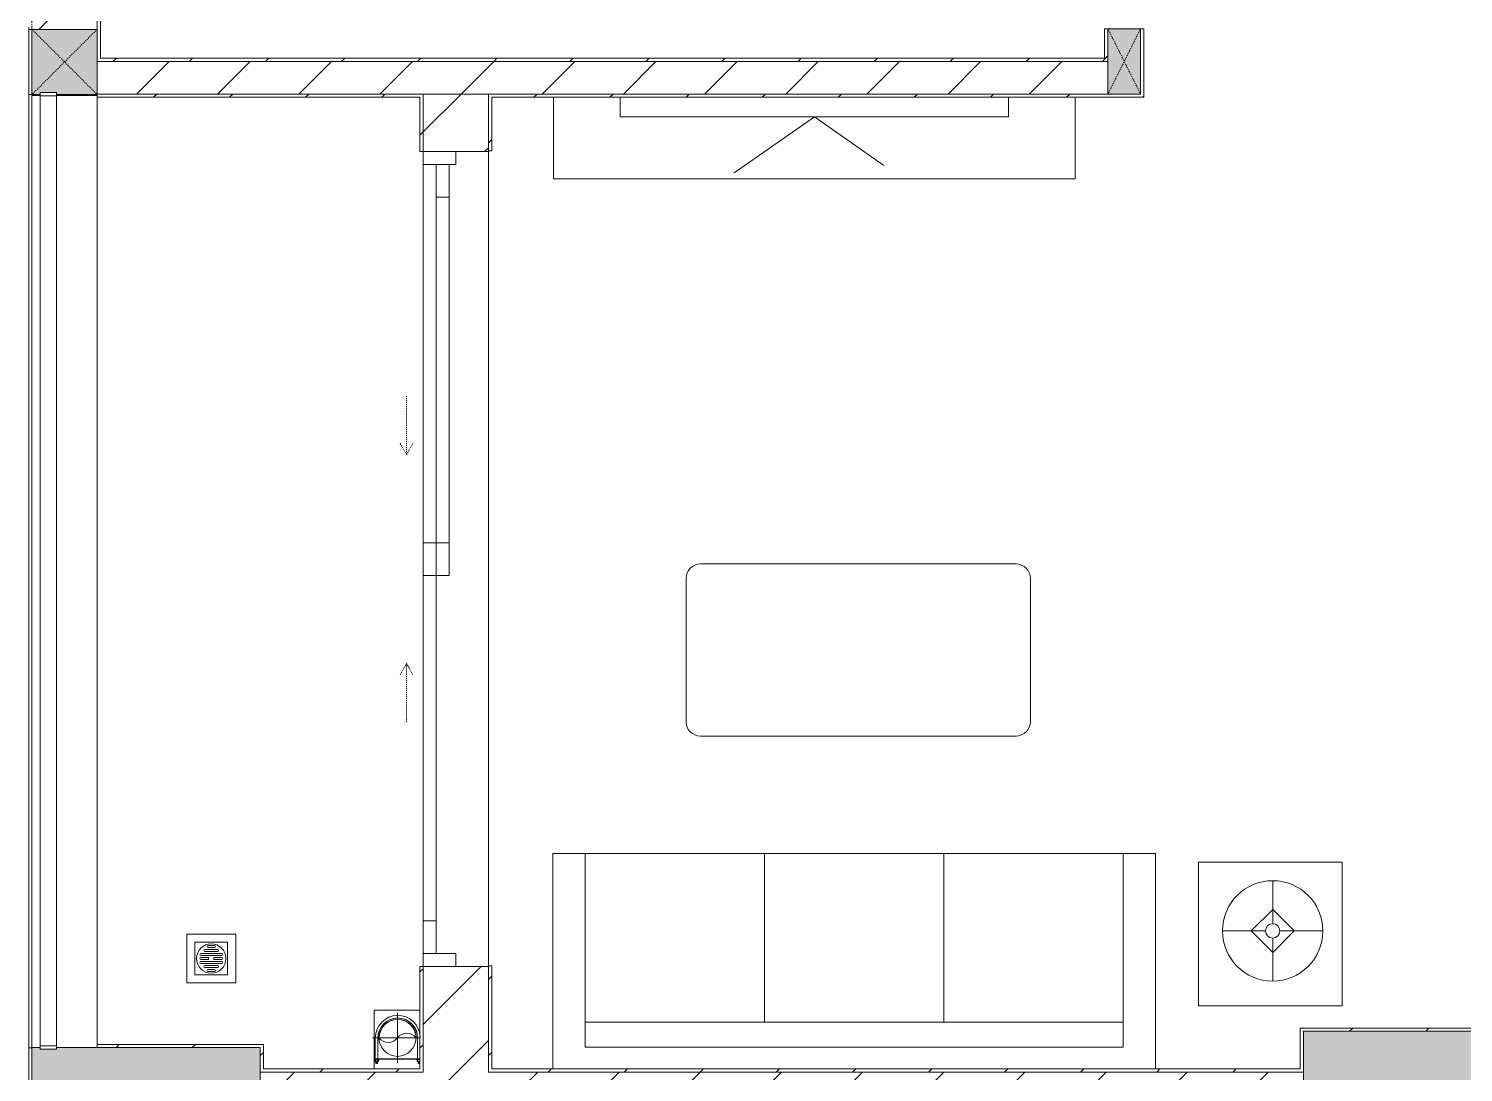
# Model space of a CAD drawing. Header units: millimetres. Extents: x 5356 to 209803, y -16346 to 109894.
# Drawn here: x 33643 to 38043, y 61836 to 65037 of the extents above; entities that cross this region are included whole.
import ezdxf

# ---------------------------------------------------------------- set-up
doc = ezdxf.new("R2010")
doc.units = ezdxf.units.MM
for name, pattern in [('Dash', [6, 3, -3]), ('Grid Line', [22.225, 12.7, -3.175, 3.175, -3.175]), ('IMPORT-CENTER _3_', [10.16, 6.35, -1.27, 1.27, -1.27])]:
    doc.linetypes.add(name, pattern=pattern)
for name, color, linetype, lineweight in [('0-1', 7, 'Continuous', 5), ('A-DOOR', 31, 'Continuous', 9), ('A-DOOR-FRAM', 31, 'Continuous', 9), ('A-DOOR-HDLN', 31, 'Dash', 9), ('A-FLOR-1', 9, 'Continuous', 9), ('A-FLOR-HRAL', 11, 'Continuous', 9), ('A-WALL', 113, 'Continuous', 9), ('A-WALL-1', 253, 'Continuous', 18), ('A-WALL-3', 113, 'Continuous', 18), ('A-WALL-PATT-1', 10, 'Continuous', 9), ('A-WALL-PATT-2', 9, 'Continuous', 9), ('A-WALL-PATT-3', 111, 'Continuous', 9), ('G-IMPT', 8, 'Continuous', 9), ('G-IMPT-2', 8, 'IMPORT-CENTER _3_', 9), ('I-FURN', 30, 'Continuous', 9), ('I-FURN-1', 9, 'Continuous', 9), ('I-WALL-1', 253, 'Continuous', 18), ('M-EQPM', 50, 'Continuous', 9), ('S-COLS', 52, 'Continuous', 9), ('S-COLS-1', 254, 'Continuous', 5), ('S-COLS-2', 253, 'Continuous', 18), ('S-COLS-3', 9, 'Continuous', 9), ('S-COLS-4', 52, 'Continuous', 18), ('S-COLS-5', 52, 'Dash', 9), ('S-COLS-HDLN', 52, 'Dash', 9), ('S-COLS-HDLN-1', 9, 'Dash', 9), ('S-GRID-1', 1, 'Grid Line', 9)]:
    doc.layers.add(name, color=color, linetype=linetype, lineweight=lineweight)
pattern_1 = [(45, (0, 0), (-116.67262, 116.67262), [])]
pattern_2 = [(45, (0, 0), (-124.4508, 124.4508), [])]

# ---------------------------------------------------------------- blocks, each defined once
blk = doc.blocks.new('M_Concrete-Rectangular-Column2 - 450x1300-812578-TKCS_MB ĐỊNH VỊ MỐC TỌA ĐỘ CÔNG TRÌNH')
at = {"layer": 'S-COLS-3'}
blk.add_hatch(color=256, dxfattribs=at).paths.add_polyline_path([(-650, 225), (-650, -225), (650, -225), (650, 225), (164.4, 225)])
at = {"layer": 'S-COLS-2'}
for p, q in [((-650, 225), (650, 225)), ((-650, -225), (-650, 225)), ((650, 225), (650, -225)), ((650, -225), (-650, -225))]:
    blk.add_line(p, q, dxfattribs=at)
blk = doc.blocks.new('NCV_TKTC_KET CAU_rvt-1-TKCS_MB ĐỊNH VỊ MỐC TỌA ĐỘ CÔNG TRÌNH')
at = {"layer": 'S-COLS-1'}
blk.add_hatch(color=256, dxfattribs=at).paths.add_polyline_path([(33727.6, 61561.9), (34352.6, 61561.9), (34352.6, 61911.9), (33727.6, 61911.9), (33727.6, 61906.9), (33677.6, 61906.9), (33677.6, 61911.9), (33652.6, 61911.9), (33652.6, 61561.9), (33677.6, 61561.9)])
at = {"layer": 'A-FLOR-1'}
blk.add_line((33652.6, 64835.3), (33652.6, 64832.2), dxfattribs=at)
at = {"layer": 'S-COLS-2'}
for p, q in [((33652.6, 61911.9), (33652.6, 61561.9)), ((33677.6, 61911.9), (33652.6, 61911.9)), ((34352.6, 61911.9), (33727.6, 61911.9)), ((34352.6, 61561.9), (34352.6, 61911.9))]:
    blk.add_line(p, q, dxfattribs=at)
at = {"layer": 'S-COLS-3', "rotation": 180}
blk.add_blockref('M_Concrete-Rectangular-Column2 - 450x1300-812578-TKCS_MB ĐỊNH VỊ MỐC TỌA ĐỘ CÔNG TRÌNH', (38202.6, 61736.9), dxfattribs=at)
blk = doc.blocks.new('G1_SOF - BO TRU - 100x200-V63-TKCS_MB ĐỊNH VỊ MỐC TỌA ĐỘ CÔNG TRÌNH')
at = {"layer": 'S-COLS-3'}
blk.add_hatch(color=256, dxfattribs=at).paths.add_polyline_path([(50, -100), (50, 100), (-50, 100), (-50, -100)])
at = {"layer": 'S-COLS-2'}
for p, q in [((50, 100), (-50, 100)), ((-50, 100), (-50, -100)), ((50, -100), (50, 100)), ((-50, -100), (50, -100))]:
    blk.add_line(p, q, dxfattribs=at)
at = {"layer": 'S-COLS-HDLN-1'}
for p, q in [((50, 100), (-50, -100)), ((-50, 100), (50, -100))]:
    blk.add_line(p, q, dxfattribs=at)
blk = doc.blocks.new('LOBBY_SOFA_1 - LOBBY_SOFA_1-850634-TKCS_MB ĐỊNH VỊ MỐC TỌA ĐỘ CÔNG TRÌNH')
at = {"layer": 'I-FURN'}
for p, q in [((-2556, 0), (-2556, -660)), ((-708, -660), (-708, 0)), ((-2457, -66), (-2457, -660)), ((-807, -66), (-2457, -66)), ((-807, -660), (-807, -66)), ((-807, -143), (-2457, -143)), ((-1907, -143), (-1907, -660)), ((-1357, -143), (-1357, -660)), ((-3128.2, -193.5), (-2688.2, -193.5)), ((-3128.2, -633.5), (-3128.2, -193.5)), ((-2688.2, -193.5), (-2688.2, -633.5)), ((-2915.4, -269), (-2915.4, -401)), ((-2915.4, -357), (-2981.4, -423)), ((-2849.4, -423), (-2915.4, -357)), ((-2937.4, -423), (-3069.4, -423)), ((-2981.4, -423), (-2915.4, -489)), ((-2915.4, -489), (-2849.4, -423)), ((-2893.4, -423), (-2761.4, -423)), ((-2915.4, -445), (-2915.4, -577)), ((-2688.2, -633.5), (-3128.2, -633.5)), ((-2556, -660), (-708, -660)), ((-1160.3, -1020.5), (-2128.3, -1020.5)), ((-2172.3, -1064.5), (-2172.3, -1504.5)), ((-1116.3, -1504.5), (-1116.3, -1064.5)), ((-2128.3, -1548.5), (-1160.3, -1548.5))]:
    blk.add_line(p, q, dxfattribs=at)
for radius in [154, 22]:
    blk.add_circle((-2915.4, -423), radius, dxfattribs=at)
for centre, start, end in [((-2128.3, -1064.5), 90, 180), ((-1160.3, -1064.5), 0, 90), ((-2128.3, -1504.5), 180, 270), ((-1160.3, -1504.5), 270, 0)]:
    blk.add_arc(centre, 44, start, end, dxfattribs=at)
at = {"layer": 'I-FURN-1'}
for p, q in [((-2556, 0), (-2556, -660)), ((-708, -660), (-708, 0)), ((-2688.2, -193.5), (-3128.2, -193.5)), ((-3128.2, -193.5), (-3128.2, -633.5)), ((-2688.2, -633.5), (-2688.2, -193.5)), ((-3128.2, -633.5), (-2688.2, -633.5)), ((-2556, -660), (-708, -660)), ((-1160.3, -1020.5), (-2128.3, -1020.5)), ((-2172.3, -1064.5), (-2172.3, -1504.5)), ((-1116.3, -1504.5), (-1116.3, -1064.5)), ((-2128.3, -1548.5), (-1160.3, -1548.5))]:
    blk.add_line(p, q, dxfattribs=at)
for centre, start, end in [((-2128.3, -1064.5), 90, 180), ((-1160.3, -1064.5), 0, 90), ((-2128.3, -1504.5), 180, 270), ((-1160.3, -1504.5), 270, 0)]:
    blk.add_arc(centre, 44, start, end, dxfattribs=at)
blk = doc.blocks.new('RES_BAN AN - RES_BAN AN-850638-TKCS_MB ĐỊNH VỊ MỐC TỌA ĐỘ CÔNG TRÌNH')
at = {"layer": 'I-FURN-1'}
for p, q in [((0, 0), (0, -250)), ((1600, -250), (1600, 0)), ((0, -250), (1600, -250))]:
    blk.add_line(p, q, dxfattribs=at)
blk = doc.blocks.new('KE TIVI-2 - KE TIVI-2-842843-TKCS_MB ĐỊNH VỊ MỐC TỌA ĐỘ CÔNG TRÌNH')
at = {"layer": 'I-FURN-1'}
for p, q in [((-595.6, 0), (-595.6, -60)), ((595.6, -60), (595.6, 0)), ((-595.6, -60), (595.6, -60)), ((0, -60), (-245.7, -232.1)), ((213, -209.1), (0, -60))]:
    blk.add_line(p, q, dxfattribs=at)
blk = doc.blocks.new('NCV_TKTC_TANG 1_rvt-1-TKCS_MB ĐỊNH VỊ MỐC TỌA ĐỘ CÔNG TRÌNH')
at = {"layer": 'A-WALL-PATT-1'}
h = blk.add_hatch(dxfattribs=at)
h.set_pattern_fill('FP_2', color=256, style=0, pattern_type=2)
h.set_pattern_definition(pattern_2)
h.paths.add_polyline_path([(36827.7, 64836.9), (36952.6, 64836.9), (36952.6, 64936.9), (33852.6, 64936.9), (33852.6, 64836.9), (34406.9, 64836.9)])
at = {"layer": 'A-WALL-PATT-2'}
h = blk.add_hatch(dxfattribs=at)
h.set_pattern_fill('FP_3', color=256, style=0, pattern_type=2)
h.set_pattern_definition(pattern_1)
h.paths.add_polyline_path([(33852.6, 64936.9), (33862.6, 64936.9), (33862.6, 68026.9), (33852.6, 68026.9), (33852.6, 66035.3)])
h = blk.add_hatch(dxfattribs=at)
h.set_pattern_fill('FP_3', color=256, style=0, pattern_type=2)
h.set_pattern_definition(pattern_1)
h.paths.add_polyline_path([(36942.6, 64946.9), (36952.6, 64946.9), (36952.6, 65037.3), (36942.6, 65036.9)])
h.paths.add_polyline_path([(36952.6, 65937.3), (36952.6, 68026.9), (36942.6, 68026.9), (36942.6, 65937.3)])
h = blk.add_hatch(dxfattribs=at)
h.set_pattern_fill('FP_3', color=256, style=0, pattern_type=2)
h.set_pattern_definition(pattern_1)
h.paths.add_polyline_path([(37052.6, 64826.9), (37062.6, 64826.9), (37062.6, 65037.3), (37052.6, 65036.9), (37052.6, 64836.9)])
h.paths.add_polyline_path([(37062.6, 65937.3), (37062.6, 68036.9), (37052.6, 68036.9), (37052.6, 65937.3)])
h = blk.add_hatch(dxfattribs=at)
h.set_pattern_fill('FP_3', color=256, style=0, pattern_type=2)
h.set_pattern_definition(pattern_1)
h.paths.add_polyline_path([(36952.6, 64936.9), (36952.6, 64946.9), (33862.6, 64946.9), (33862.6, 64936.9), (36827.7, 64936.9)])
h = blk.add_hatch(dxfattribs=at)
h.set_pattern_fill('FP_3', color=256, style=0, pattern_type=2)
h.set_pattern_definition(pattern_1)
h.paths.add_polyline_path([(34852.6, 64826.9), (34852.6, 64836.9), (33852.6, 64836.9), (33852.6, 64826.9), (34842.6, 64826.9)])
h = blk.add_hatch(dxfattribs=at)
h.set_pattern_fill('FP_3', color=256, style=0, pattern_type=2)
h.set_pattern_definition(pattern_1)
h.paths.add_polyline_path([(34852.6, 61836.9), (34852.6, 62160.3), (34842.6, 62160.3), (34842.6, 61836.9)])
h.paths.add_polyline_path([(34842.6, 64660.3), (34852.6, 64660.3), (34852.6, 64826.9), (34842.6, 64826.9), (34842.6, 64664.3)])
h = blk.add_hatch(dxfattribs=at)
h.set_pattern_fill('FP_3', color=256, style=0, pattern_type=2)
h.set_pattern_definition(pattern_1)
h.paths.add_polyline_path([(37052.6, 64826.9), (37052.6, 64836.9), (35052.6, 64836.9), (35052.6, 64826.9), (36952.6, 64826.9)])
h = blk.add_hatch(dxfattribs=at)
h.set_pattern_fill('FP_3', color=256, style=0, pattern_type=2)
h.set_pattern_definition(pattern_1)
h.paths.add_polyline_path([(35052.6, 61846.9), (35062.6, 61846.9), (35062.6, 62162.4), (35052.6, 62162.4)])
h.paths.add_polyline_path([(35062.6, 64662.4), (35062.6, 64826.9), (35052.6, 64826.9), (35052.6, 64662.4)])
h = blk.add_hatch(dxfattribs=at)
h.set_pattern_fill('FP_3', color=256, style=0, pattern_type=2)
h.set_pattern_definition(pattern_1)
h.paths.add_polyline_path([(38862.6, 61961.9), (38862.6, 61971.9), (37552.6, 61971.9), (37552.6, 61961.9), (38852.6, 61961.9)])
h = blk.add_hatch(dxfattribs=at)
h.set_pattern_fill('FP_3', color=256, style=0, pattern_type=2)
h.set_pattern_definition(pattern_1)
h.paths.add_polyline_path([(34362.6, 61911.9), (34362.6, 61921.9), (33852.6, 61921.9), (33852.6, 61911.9), (34352.6, 61911.9)])
h = blk.add_hatch(dxfattribs=at)
h.set_pattern_fill('FP_3', color=256, style=0, pattern_type=2)
h.set_pattern_definition(pattern_1)
h.paths.add_polyline_path([(34352.6, 61846.9), (34362.6, 61846.9), (34362.6, 61911.9), (34352.6, 61911.9)])
h = blk.add_hatch(dxfattribs=at)
h.set_pattern_fill('FP_3', color=256, style=0, pattern_type=2)
h.set_pattern_definition(pattern_1)
h.paths.add_polyline_path([(34406.9, 61836.9), (34842.6, 61836.9), (34842.6, 61846.9), (34352.6, 61846.9), (34352.6, 61836.9)])
h = blk.add_hatch(dxfattribs=at)
h.set_pattern_fill('FP_3', color=256, style=0, pattern_type=2)
h.set_pattern_definition(pattern_1)
h.paths.add_polyline_path([(35617.3, 61836.9), (37552.6, 61836.9), (37552.6, 61846.9), (35052.6, 61846.9), (35052.6, 61836.9)])
at = {"layer": 'A-FLOR-1'}
for p, q in [((35052.6, 64660.3), (35052.6, 62162.4)), ((35052.6, 62162.4), (35052.6, 64660.3)), ((34852.6, 64620.3), (34852.6, 63460.3))]:
    blk.add_line(p, q, dxfattribs=at)
at = {"layer": 'A-WALL-1'}
for p, q in [((36952.6, 64936.9), (33852.6, 64936.9)), ((33852.6, 64936.9), (33852.6, 64836.9)), ((33852.6, 64836.9), (36952.6, 64836.9))]:
    blk.add_line(p, q, dxfattribs=at)
at = {"layer": 'I-WALL-1'}
for p, q in [((33862.6, 64946.9), (33862.6, 68026.9)), ((33852.6, 66035.3), (33852.6, 64936.9)), ((36952.6, 65037.3), (36942.6, 65037.3)), ((36942.6, 65037.3), (36942.6, 64946.9)), ((37062.6, 65037.3), (37052.6, 65037.3)), ((37062.6, 64826.9), (37062.6, 65037.3)), ((36942.6, 64946.9), (33862.6, 64946.9)), ((33852.6, 64936.9), (33862.6, 64936.9)), ((33862.6, 64936.9), (36952.6, 64936.9)), ((34852.6, 64836.9), (33852.6, 64836.9)), ((33852.6, 64836.9), (33852.6, 64826.9)), ((33852.6, 64826.9), (34842.6, 64826.9)), ((34842.6, 64826.9), (34842.6, 64660.3)), ((34852.6, 64826.9), (34852.6, 64836.9)), ((34852.6, 64660.3), (34852.6, 64826.9)), ((36952.6, 64836.9), (35052.6, 64836.9)), ((35052.6, 64836.9), (35052.6, 64826.9)), ((35052.6, 64826.9), (35052.6, 64662.4)), ((35062.6, 64826.9), (37052.6, 64826.9)), ((35062.6, 64662.4), (35062.6, 64826.9)), ((37052.6, 64826.9), (37062.6, 64826.9)), ((34842.6, 64660.3), (34852.6, 64660.3)), ((35052.6, 64662.4), (35062.6, 64662.4)), ((34842.6, 62160.3), (34842.6, 61846.9)), ((34852.6, 62160.3), (34842.6, 62160.3)), ((34852.6, 61836.9), (34852.6, 62160.3)), ((35052.6, 62162.4), (35052.6, 61846.9)), ((35062.6, 62162.4), (35052.6, 62162.4)), ((35062.6, 61846.9), (35062.6, 62162.4)), ((37552.6, 61971.9), (37542.6, 61971.9)), ((37542.6, 61971.9), (37542.6, 61846.9)), ((38862.6, 61971.9), (37552.6, 61971.9)), ((34362.6, 61921.9), (33852.6, 61921.9)), ((33852.6, 61921.9), (33852.6, 61911.9)), ((33852.6, 61911.9), (34352.6, 61911.9)), ((34352.6, 61911.9), (34352.6, 61846.9)), ((34362.6, 61911.9), (34362.6, 61921.9)), ((34362.6, 61846.9), (34362.6, 61911.9)), ((34352.6, 61846.9), (34352.6, 61836.9)), ((34352.6, 61836.9), (34842.6, 61836.9)), ((34842.6, 61846.9), (34362.6, 61846.9)), ((34842.6, 61836.9), (34852.6, 61836.9)), ((35052.6, 61846.9), (35052.6, 61836.9)), ((35052.6, 61836.9), (37552.6, 61836.9)), ((37542.6, 61846.9), (35062.6, 61846.9))]:
    blk.add_line(p, q, dxfattribs=at)
at = {"layer": 'I-FURN-1'}
for name, p in [('RES_BAN AN - RES_BAN AN-850638-TKCS_MB ĐỊNH VỊ MỐC TỌA ĐỘ CÔNG TRÌNH', (35252.2, 64826.9)), ('KE TIVI-2 - KE TIVI-2-842843-TKCS_MB ĐỊNH VỊ MỐC TỌA ĐỘ CÔNG TRÌNH', (36052.2, 64826.9))]:
    blk.add_blockref(name, p, dxfattribs=at)
at = {"layer": 'I-FURN-1', "rotation": 180}
blk.add_blockref('LOBBY_SOFA_1 - LOBBY_SOFA_1-850634-TKCS_MB ĐỊNH VỊ MỐC TỌA ĐỘ CÔNG TRÌNH', (34542.6, 61846.9), dxfattribs=at)
at = {"layer": 'S-COLS-3'}
blk.add_blockref('G1_SOF - BO TRU - 100x200-V63-TKCS_MB ĐỊNH VỊ MỐC TỌA ĐỘ CÔNG TRÌNH', (37002.6, 64936.9), dxfattribs=at)
blk = doc.blocks.new('Railing - 50 x 10mm-1251311-TKCS_MB ĐỊNH VỊ MỐC TỌA ĐỘ CÔNG TRÌNH')
at = {"layer": 'A-FLOR-HRAL'}
for p, q in [((25, 5), (-25, 5)), ((-25, 5), (-25, -5)), ((25, -5), (25, 5)), ((-25, -5), (25, -5))]:
    blk.add_line(p, q, dxfattribs=at)
blk = doc.blocks.new('Railing - Railing-1598256-TKCS_MB ĐỊNH VỊ MỐC TỌA ĐỘ CÔNG TRÌNH')
at = {"layer": 'A-FLOR-HRAL'}
for p, q in [((33677.6, 64831.3), (33677.6, 61916.9)), ((33727.6, 61916.9), (33727.6, 64831.3))]:
    blk.add_line(p, q, dxfattribs=at)
for p in [(33702.6, 64836.3), (33702.6, 61911.9)]:
    blk.add_blockref('Railing - 50 x 10mm-1251311-TKCS_MB ĐỊNH VỊ MỐC TỌA ĐỘ CÔNG TRÌNH', p)
blk = doc.blocks.new('TKTC_XREF_251221_MB TANG 1 - TKTC_XREF_260130_MB TANG 1_dwg_THU NUOC - THU NUOC-444531-TKCS_MB TẦNG 1-4202120-TKCS_MB ĐỊNH VỊ MỐC TỌA ĐỘ CÔNG TRÌNH')
at = {"layer": 'M-EQPM'}
for p, q in [((-23.3, 10.8), (40.9, 10.8)), ((40.9, 4.8), (-23.3, 4.8)), ((-11, 23.3), (28.5, 23.3)), ((28.5, 17.3), (-11, 17.3)), ((-1.1, 35.6), (18.5, 35.6)), ((18.5, 29.6), (-1.1, 29.6)), ((-23.3, -13.6), (40.9, -13.6)), ((40.9, -19.6), (-23.3, -19.6)), ((-11, -26.1), (28.5, -26.1)), ((28.5, -32.1), (-11, -32.1)), ((-1.1, -38.5), (18.5, -38.5)), ((18.5, -44.5), (-1.1, -44.5))]:
    blk.add_line(p, q, dxfattribs=at)
at = {"layer": 'M-EQPM', "flags": 128}
for points in [[(83.7, -79.4), (83.7, 70.6), (-66.3, 70.6), (-66.3, -79.4)], [(58.7, -54.4), (58.7, 45.6), (-41.3, 45.6), (-41.3, -54.4)]]:
    blk.add_lwpolyline(points, close=True, dxfattribs=at)
for points in [[(-23.3, -1.2), (0.7, -1.2), (0.7, -7.2), (-23.3, -7.2)], [(40.9, -7.2), (16.7, -7.2), (16.7, -1.2), (40.9, -1.2)]]:
    blk.add_lwpolyline(points, dxfattribs=at)
at = {"layer": 'M-EQPM'}
for centre, radius, start, end in [((8.7, -4.4), 45, 360, 180), ((8.7, -4.4), 45, 360, 180), ((-23.3, 7.8), 3, 90, 270), ((-11, 20.3), 3, 90, 270), ((-1.1, 32.6), 3, 90, 270), ((18.5, 32.6), 3, 270, 90), ((28.5, 20.3), 3, 270, 90), ((40.9, 7.8), 3, 270, 90), ((8.7, -4.4), 45, 180, 360), ((8.7, -4.4), 45, 180, 360), ((-23.3, -4.2), 3, 90, 270), ((-23.3, -16.6), 3, 90, 270), ((-11, -29.1), 3, 90, 270), ((-1.1, -41.5), 3, 90, 270), ((18.5, -41.5), 3, 270, 90), ((28.5, -29.1), 3, 270, 90), ((40.9, -4.2), 3, 270, 90), ((40.9, -16.6), 3, 270, 90)]:
    blk.add_arc(centre, radius, start, end, dxfattribs=at)
blk = doc.blocks.new('TKTC_XREF_251221_MB TANG 1 - TKTC_XREF_260130_MB TANG 1_dwg_CUM U_DN100-V294-TKCS_MB ĐỊNH VỊ MỐC TỌA ĐỘ CÔNG TRÌNH')
at = {"layer": 'G-IMPT'}
blk.add_hatch(color=256, dxfattribs=at).paths.add_polyline_path([(0, 61), (0, 57), (14.8, 55.1), (28.5, 49.4), (40.3, 40.3), (49.4, 28.5), (55.1, 14.8), (57, 0), (55.1, -14.8), (49.4, -28.5), (40.3, -40.3), (28.5, -49.4), (14.8, -55.1), (0, -57), (0, -61), (15.8, -58.9), (30.5, -52.8), (43.1, -43.1), (52.8, -30.5), (58.9, -15.8), (61, 0), (58.9, 15.8), (52.8, 30.5), (43.1, 43.1), (30.5, 52.8), (15.8, 58.9)])
for p, q in [((-79.1, 66.6), (-79.1, 63.4)), ((-76.6, 66.6), (-76.6, 63.4)), ((-74.6, 66.6), (-74.6, 63.4)), ((-72.7, 69.3), (-72.7, 60.7)), ((-66.9, 67.9), (-71.7, 67.9)), ((-66.9, 62.1), (-71.7, 62.1)), ((-65, 69), (0, 69)), ((-79.1, -63.4), (-79.1, -66.6)), ((-76.6, -63.4), (-76.6, -66.6)), ((-74.6, -63.4), (-74.6, -66.6)), ((-72.7, -60.7), (-72.7, -68.3)), ((-66.9, -62.1), (-71.7, -62.1)), ((-66.9, -67.9), (-71.7, -67.9))]:
    blk.add_line(p, q, dxfattribs=at)
at = {"layer": 'G-IMPT', "flags": 128}
for points in [[(-72.7, 67.6), (-78.1, 67.6), (-78.1, 62.4), (-72.7, 62.4)], [(-71.7, 59.2), (-66.9, 59.2), (-66.9, 70.8), (-71.7, 70.8)], [(-66.9, 70.8), (-66.9, 72.7), (-65, 72.7), (-65, 57.3), (-66.9, 57.3), (-66.9, 59.2)], [(-65, 61), (0, 61), (0, 57)], [(-72.7, -62.4), (-78.1, -62.4), (-78.1, -67.6), (-72.7, -67.6)], [(-66.9, -68.3), (-66.9, -59.2), (-71.7, -59.2)], [(-66.9, -59.2), (-66.9, -57.3), (-65, -57.3), (-65, -68.3)], [(-65, -61), (0, -61), (0, -57)]]:
    blk.add_lwpolyline(points, dxfattribs=at)
at = {"layer": 'G-IMPT'}
for centre, radius, start, end in [((-78.1, 66.6), 0.96, 90, 180), ((-78.1, 63.4), 0.96, 180, 270), ((-71.1, 69.3), 1.56, 112.6199, 247.3801), ((-67.9, 65), 4.8, 143.1301, 216.8699), ((-71.1, 60.7), 1.56, 112.6199, 247.3801), ((0, 0), 69, 271.9548, 90), ((0, 0), 61, 270, 90), ((0, 0), 57, 270, 90), ((-78.1, -63.4), 0.96, 90, 180), ((-78.1, -66.6), 0.96, 180, 270), ((-71.1, -60.7), 1.56, 112.6199, 247.3801), ((-67.9, -65), 4.8, 143.1301, 216.8699)]:
    blk.add_arc(centre, radius, start, end, dxfattribs=at)
blk = doc.blocks.new('TKTC_XREF_251221_MB TANG 1 - TKTC_XREF_260130_MB TANG 1_dwg_$cc-V240-TKCS_MB ĐỊNH VỊ MỐC TỌA ĐỘ CÔNG TRÌNH')
at = {"layer": 'G-IMPT'}
blk.add_circle((0, 0), 0.5, dxfattribs=at)
for centre, radius, start, end in [((0, 0), 0.5, 90, 270), ((0.188, 0.25), 0.313, 126.8699, 233.1301), ((-0.188, -0.25), 0.313, 306.8699, 53.1301)]:
    blk.add_arc(centre, radius, start, end, dxfattribs=at)
at = {"layer": 'G-IMPT-2'}
for p, q in [((0, -0.673), (0, 0.607)), ((-0.673, 0), (0.673, 0))]:
    blk.add_line(p, q, dxfattribs=at)
blk = doc.blocks.new('TKTC_XREF_251221_MB TANG 1 - TKTC_XREF_260130_MB TANG 1_dwg-4202109-TKCS_MB ĐỊNH VỊ MỐC TỌA ĐỘ CÔNG TRÌNH')
at = {"layer": 'G-IMPT'}
blk.add_line((-168309.1, -339469.6), (-168449.6, -339469.6), dxfattribs=at)
at = {"layer": 'G-IMPT', "flags": 128}
for points in [[(-168449.6, -339469.6), (-168449.6, -339319.9), (-168309.1, -339319.9)], [(-168309.1, -339469.7), (-168449.9, -339469.7), (-168449.7, -339499.7)]]:
    blk.add_lwpolyline(points, dxfattribs=at)
blk.add_blockref('TKTC_XREF_251221_MB TANG 1 - TKTC_XREF_260130_MB TANG 1_dwg_THU NUOC - THU NUOC-444531-TKCS_MB TẦNG 1-4202120-TKCS_MB ĐỊNH VỊ MỐC TỌA ĐỘ CÔNG TRÌNH', (-168957.9, -339157))
for name, p, xscale, yscale, zscale, rotation in [('TKTC_XREF_251221_MB TANG 1 - TKTC_XREF_260130_MB TANG 1_dwg_$cc-V240-TKCS_MB ĐỊNH VỊ MỐC TỌA ĐỘ CÔNG TRÌNH', (-168378.1, -339404.7), 113.7150000000073, 113.7150000000073, 113.7150000000073, 269.9990086637467), ('TKTC_XREF_251221_MB TANG 1 - TKTC_XREF_260130_MB TANG 1_dwg_CUM U_DN100-V294-TKCS_MB ĐỊNH VỊ MỐC TỌA ĐỘ CÔNG TRÌNH', (-168377.2, -339404.7), 0.9975000000000007, 0.9975000000000007, 0.9975000000000007, 90.00099133829464)]:
    blk.add_blockref(name, p, dxfattribs=dict(xscale=xscale, yscale=yscale, zscale=zscale, rotation=rotation))
blk = doc.blocks.new('TKTC_XREF_251221_MB TANG 1 - TKTC_XREF_251221_MB TANG 1-2038492-TKCS_MB ĐỊNH VỊ MỐC TỌA ĐỘ CÔNG TRÌNH')
blk.add_blockref('TKTC_XREF_251221_MB TANG 1 - TKTC_XREF_260130_MB TANG 1_dwg-4202109-TKCS_MB ĐỊNH VỊ MỐC TỌA ĐỘ CÔNG TRÌNH', (169499.1, 384109.7))
blk = doc.blocks.new('G1_SOF - BO TRU - 200x200-3050151-TKCS_MB ĐỊNH VỊ MỐC TỌA ĐỘ CÔNG TRÌNH')
at = {"layer": 'S-COLS-HDLN'}
for p, q in [((-100, 100), (100, -100)), ((100, 100), (-100, -100))]:
    blk.add_line(p, q, dxfattribs=at)
blk = doc.blocks.new('DEG_02-DEG_03 - DEG_02-2500x2400mm-CỬA ĐI 02 CÁNH TRƯỢT-625766-TKCS_MB ĐỊNH VỊ MỐC TỌA ĐỘ CÔNG TRÌNH')
at = {"layer": 'A-DOOR'}
for p, q in [((-1110, 100), (-1210, 100)), ((-1210, 100), (-1210, 60)), ((-1110, 60), (-1110, 100)), ((-1110, 100), (-50, 100)), ((50, 100), (-50, 100)), ((-50, 100), (-50, 60)), ((50, 60), (50, 100)), ((-1210, 60), (-1110, 60)), ((-50, 60), (-1110, 60)), ((50, 60), (-50, 60)), ((-50, 60), (-50, 20)), ((-50, 60), (50, 60)), ((50, 20), (50, 60)), ((50, 60), (1110, 60)), ((1210, 60), (1110, 60)), ((1110, 60), (1110, 20)), ((1210, 20), (1210, 60)), ((-50, 20), (50, 20)), ((1110, 20), (50, 20)), ((1110, 20), (1210, 20))]:
    blk.add_line(p, q, dxfattribs=at)
at = {"layer": 'A-DOOR-FRAM'}
for p, q in [((-1210, 100), (-1250, 100)), ((-1250, 100), (-1250, 0)), ((-1210, 0), (-1210, 100)), ((1250, 100), (1210, 100)), ((1210, 100), (1210, 0)), ((1250, 0), (1250, 100)), ((-1250, 0), (-1210, 0)), ((1210, 0), (1250, 0))]:
    blk.add_line(p, q, dxfattribs=at)
at = {"layer": 'A-DOOR-HDLN'}
for p, q in [((-500.4, 151.1), (-320.4, 151.1)), ((-320.4, 151.1), (-355, 171.1)), ((-320.4, 151.1), (-355, 131.1)), ((320.4, 151.1), (355, 171.1)), ((320.4, 151.1), (355, 131.1)), ((500.4, 151.1), (320.4, 151.1))]:
    blk.add_line(p, q, dxfattribs=at)

msp = doc.modelspace()

# ---------------------------------------------------------------- hatches: boundary and pattern name
at = {"layer": 'A-WALL-PATT-3'}
h = msp.add_hatch(dxfattribs=at)
h.set_pattern_fill('FP_1', color=256, style=0, pattern_type=2)
h.set_pattern_definition(pattern_2)
h.paths.add_polyline_path([(33852.6, 65035.3), (33852.6, 66035.3), (33652.6, 66035.3), (33652.6, 65035.3)])
h.paths.add_polyline_path([(33817.9, 67435.3), (33852.6, 67435.3), (33852.6, 67936.9), (33652.6, 67936.9), (33652.6, 67435.3)])
h = msp.add_hatch(dxfattribs=at)
h.set_pattern_fill('FP_1', color=256, style=0, pattern_type=2)
h.set_pattern_definition(pattern_2)
h.paths.add_polyline_path([(35012.1, 61836.9), (35052.6, 61836.9), (35052.6, 62160.3), (34852.6, 62160.3), (34852.6, 61836.9), (34952.6, 61836.9)])
h.paths.add_polyline_path([(34852.6, 64660.3), (35052.6, 64660.3), (35052.6, 64836.9), (34852.6, 64836.9)])
h = msp.add_hatch(dxfattribs=at)
h.set_pattern_fill('FP_1', color=256, style=0, pattern_type=2)
h.set_pattern_definition(pattern_2)
h.paths.add_polyline_path([(37552.6, 61636.9), (37552.6, 61836.9), (34352.6, 61836.9), (34352.6, 61636.9), (36177.6, 61636.9), (36177.6, 61640.3), (36227.6, 61640.3), (36227.6, 61636.9), (36827.7, 61636.9)])
at = {"layer": 'S-COLS-1'}
msp.add_hatch(color=256, dxfattribs=at).paths.add_polyline_path([(33852.6, 64835.3), (33852.6, 65035.3), (33652.6, 65035.3), (33652.6, 64835.3), (33677.6, 64835.3), (33677.6, 64841.3), (33727.6, 64841.3), (33727.6, 64835.3)])

# ---------------------------------------------------------------- linework, layer by layer
at = {"layer": 'A-WALL'}
for p, q in [((33642.6, 65035.3), (33642.6, 65040.9)), ((33652.6, 65035.3), (33852.6, 65035.3)), ((33642.6, 61911.5), (33642.6, 64835.3)), ((33652.6, 64835.3), (33652.6, 61911.9)), ((33652.6, 64832.2), (33677.6, 64832.2)), ((33727.6, 64832.2), (33852.6, 64832.2)), ((33852.6, 64826.9), (33852.6, 61921.9)), ((35052.6, 64660.3), (35052.6, 62162.4)), ((34852.6, 63460.3), (34852.6, 64620.3))]:
    msp.add_line(p, q, dxfattribs=at)
at = {"layer": 'A-WALL-3'}
for p, q in [((33852.6, 65035.3), (33852.6, 66035.3)), ((33652.6, 65035.3), (33642.6, 65035.3)), ((33642.6, 65035.3), (33642.6, 64835.3)), ((33652.6, 65040.9), (33652.6, 65035.3)), ((33652.6, 64835.3), (33652.6, 65035.3)), ((33642.6, 64835.3), (33652.6, 64835.3)), ((35052.6, 64836.9), (34852.6, 64836.9)), ((34852.6, 64836.9), (34852.6, 64660.3)), ((35052.6, 64660.3), (35052.6, 64836.9)), ((34952.6, 64660.3), (35052.6, 64660.3)), ((34852.6, 62160.3), (34852.6, 61836.9)), ((35052.6, 62160.3), (34952.6, 62160.3)), ((35052.6, 61836.9), (35052.6, 62160.3)), ((33652.6, 61911.5), (33642.6, 61911.5)), ((33642.6, 61911.5), (33642.6, 61561.9)), ((33652.6, 61561.9), (33652.6, 61911.5)), ((34852.6, 61836.9), (34352.6, 61836.9)), ((34352.6, 61836.9), (34352.6, 61636.9)), ((37552.6, 61836.9), (35052.6, 61836.9))]:
    msp.add_line(p, q, dxfattribs=at)
at = {"layer": 'S-COLS'}
msp.add_line((33852.6, 65035.3), (33652.6, 65035.3), dxfattribs=at)
at = {"layer": 'S-COLS-4'}
for p, q in [((33652.6, 65035.3), (33652.6, 64835.3)), ((33852.6, 64835.3), (33852.6, 65035.3)), ((33652.6, 64835.3), (33677.6, 64835.3)), ((33727.6, 64835.3), (33852.6, 64835.3))]:
    msp.add_line(p, q, dxfattribs=at)
at = {"layer": 'S-GRID-1'}
msp.add_line((33652.6, 20960.6), (33652.6, 80482.7), dxfattribs=at)

# ---------------------------------------------------------------- block references
at = {"layer": '0-1'}
for name in ['NCV_TKTC_KET CAU_rvt-1-TKCS_MB ĐỊNH VỊ MỐC TỌA ĐỘ CÔNG TRÌNH', 'NCV_TKTC_TANG 1_rvt-1-TKCS_MB ĐỊNH VỊ MỐC TỌA ĐỘ CÔNG TRÌNH']:
    msp.add_blockref(name, (0, 0), dxfattribs=at)
at = {"layer": 'A-DOOR', "rotation": 89.9999999999999}
msp.add_blockref('DEG_02-DEG_03 - DEG_02-2500x2400mm-CỬA ĐI 02 CÁNH TRƯỢT-625766-TKCS_MB ĐỊNH VỊ MỐC TỌA ĐỘ CÔNG TRÌNH', (34952.6, 63410.3), dxfattribs=at)
at = {"layer": 'A-FLOR-HRAL'}
msp.add_blockref('Railing - Railing-1598256-TKCS_MB ĐỊNH VỊ MỐC TỌA ĐỘ CÔNG TRÌNH', (0, 0), dxfattribs=at)
at = {"layer": 'M-EQPM'}
msp.add_blockref('TKTC_XREF_251221_MB TANG 1 - TKTC_XREF_251221_MB TANG 1-2038492-TKCS_MB ĐỊNH VỊ MỐC TỌA ĐỘ CÔNG TRÌNH', (33652.6, 17236.9), dxfattribs=at)
at = {"layer": 'S-COLS-5'}
msp.add_blockref('G1_SOF - BO TRU - 200x200-3050151-TKCS_MB ĐỊNH VỊ MỐC TỌA ĐỘ CÔNG TRÌNH', (33752.6, 64935.3), dxfattribs=at)

doc.saveas('drawing.dxf')
